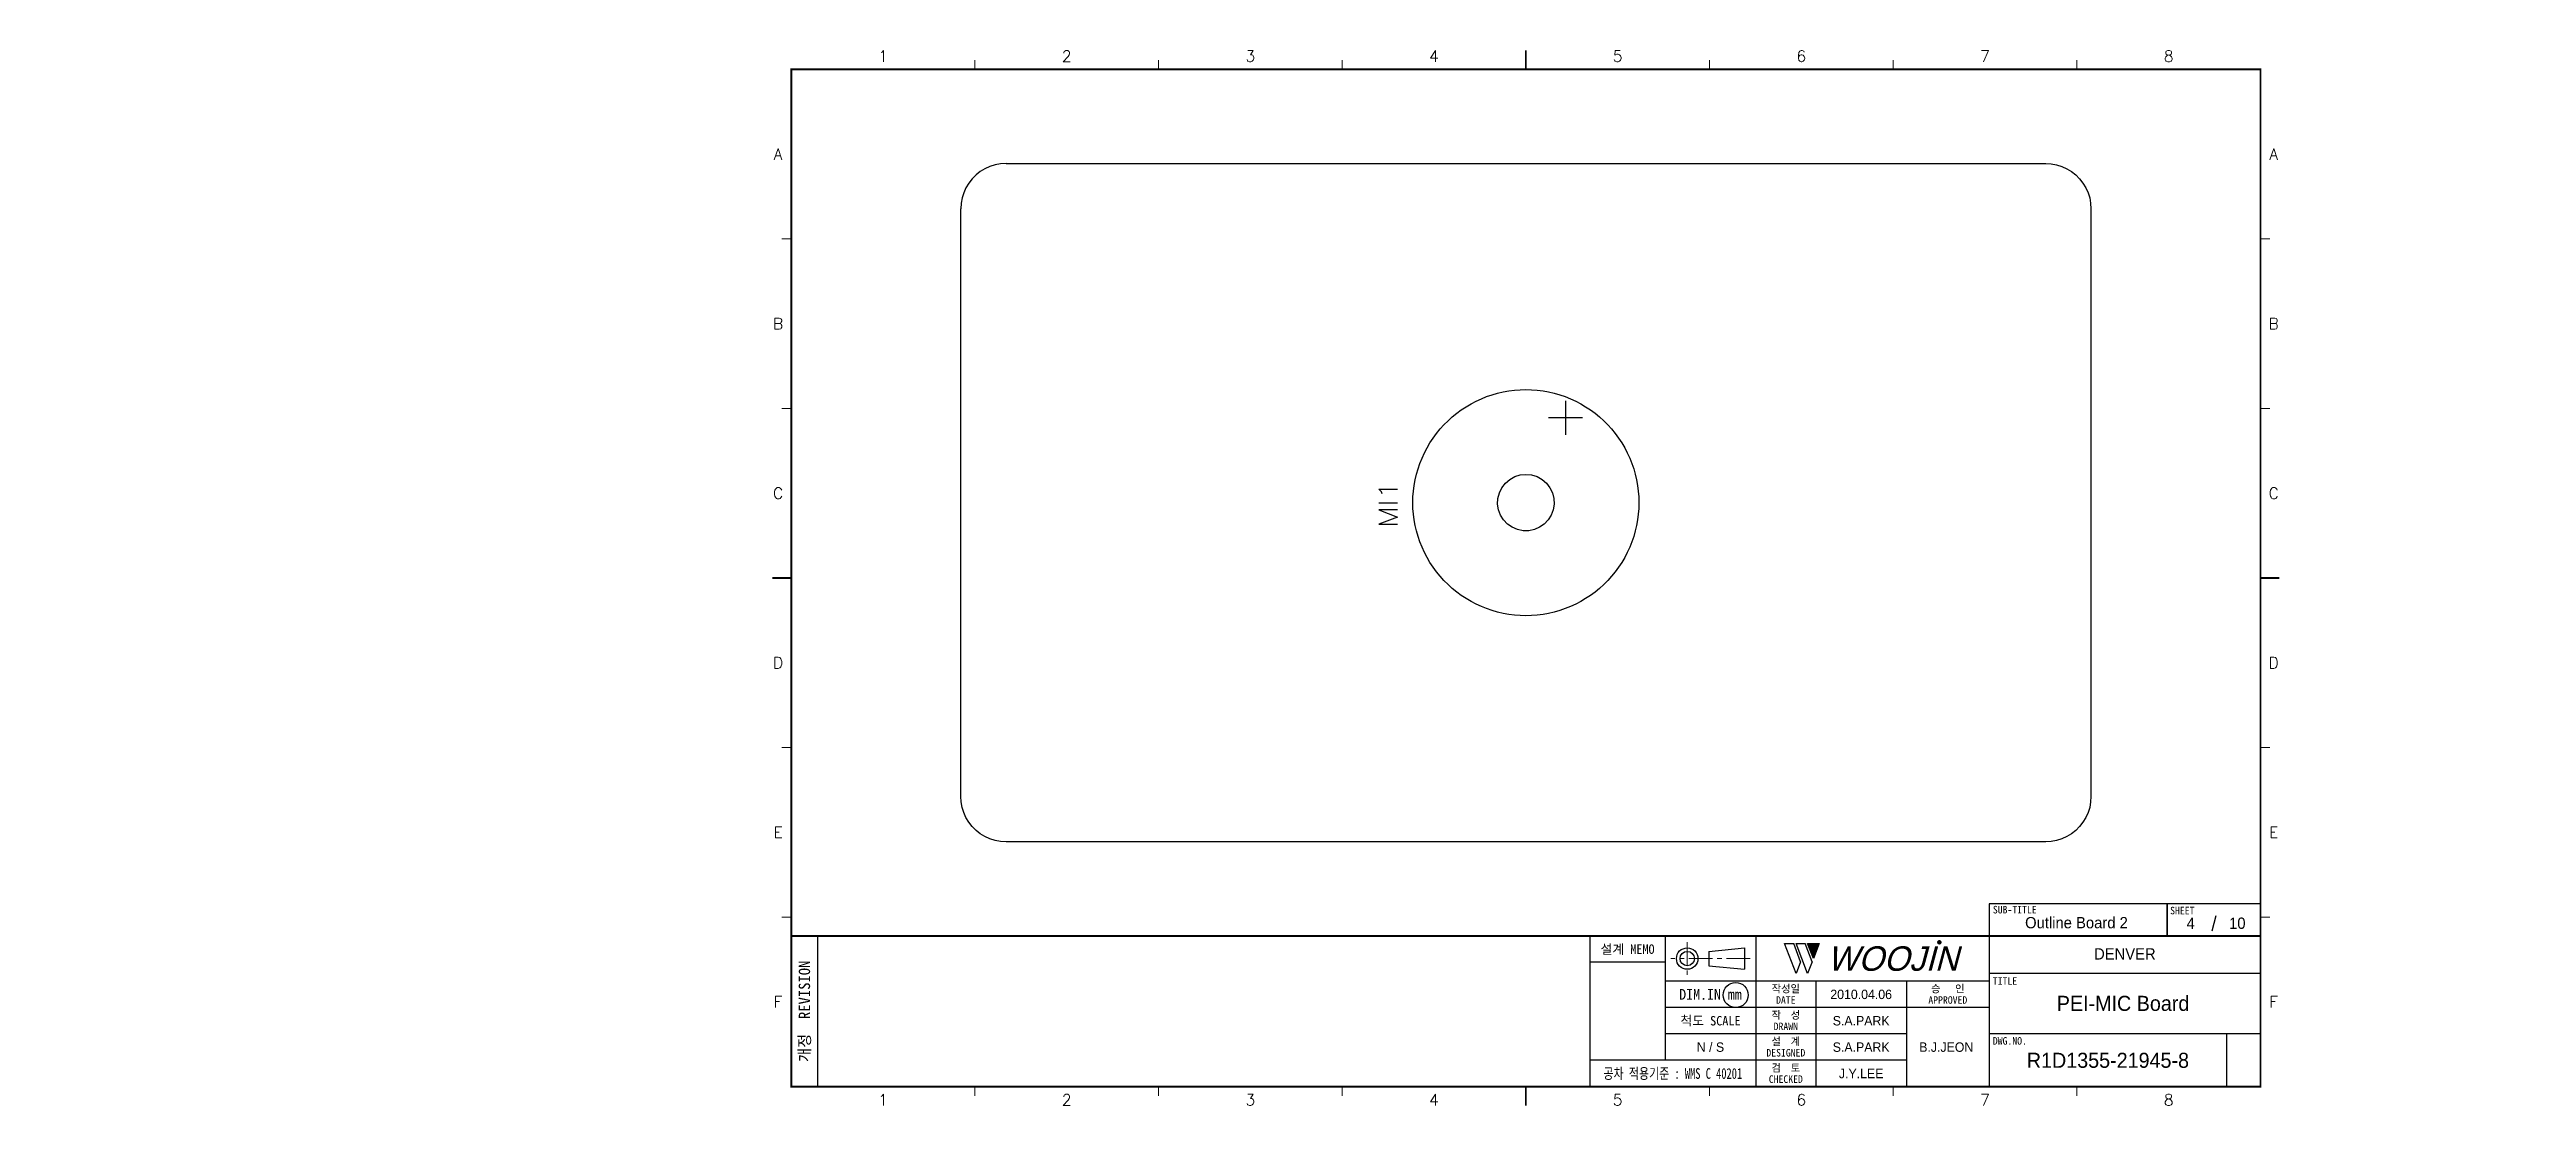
# Model space of a CAD drawing. Extents: x 295 to 953, y 10 to 290.
import ezdxf
from ezdxf.enums import TextEntityAlignment as Align

# ---------------------------------------------------------------- set-up
doc = ezdxf.new("R2010")
doc.units = 0
doc.header["$LTSCALE"] = 5
doc.header["$MEASUREMENT"] = 0
doc.linetypes.add('CENTER', pattern=[2, 1.25, -0.25, 0.25, -0.25])
doc.layers.get('0').update_dxf_attribs({"linetype": 'CONTINUOUS', "lineweight": 25})
for name, color, linetype, lineweight in [('2', 2, 'CENTER', 13), ('4', 4, 'CONTINUOUS', 18), ('6', 6, 'CONTINUOUS', 13)]:
    doc.layers.add(name, color=color, linetype=linetype, lineweight=lineweight)
for name, color, linetype in [('DV-PEI-A6_BSK', 2, 'CONTINUOUS'), ('SHEET', 3, 'CONTINUOUS'), ('문자', 4, 'CONTINUOUS'), ('테두리', 3, 'CONTINUOUS')]:
    doc.layers.add(name, color=color, linetype=linetype)
doc.styles.add('MARK', font='ARLRDBD.TTF')
doc.styles.get("Standard").update_dxf_attribs({"font": 'simplex.shx'})
doc.styles.add('굴림', font='')
doc.styles.add('굴림체', font='')
doc.styles.get('굴림').set_extended_font_data('Gulim')
doc.styles.get('굴림체').set_extended_font_data('GulimChe')

# ---------------------------------------------------------------- blocks, each defined once
blk = doc.blocks.new('B')
at = {"layer": '문자'}
blk.add_hatch(color=256, dxfattribs=at).paths.add_polyline_path([(13.79, 10), (15.31, 6), (16.84, 10)])
at = {"color": 4, "const_width": 0.6}
blk.add_lwpolyline([(48.46, 10.32, 1), (49.06, 10.32, 1)], format="xyb", close=True, dxfattribs=at)
at = {"layer": '문자'}
for p, q in [((10.73, 2), (7.68, 10)), ((7.68, 10), (10.09, 10)), ((11.94, 5.16), (10.09, 10)), ((10.73, 10), (13.15, 10)), ((13.79, 2), (10.73, 10)), ((14.99, 5.16), (13.15, 10)), ((13.79, 10), (16.84, 10)), ((15.31, 6), (13.79, 10)), ((16.84, 10), (15.31, 6)), ((11.94, 5.16), (10.73, 2)), ((14.99, 5.16), (13.79, 2))]:
    blk.add_line(p, q, dxfattribs=at)
at = {"layer": '문자', "style": 'MARK', "oblique": 15}
blk.add_text('WOOJIN', height=6.5, dxfattribs=at).set_placement((36.4, 6), align=Align.MIDDLE_CENTER)
blk = doc.blocks.new('C')
blk.add_line((15, 285), (15, 285))
at = {"layer": '2'}
for p, q in [((252.83, 53.35), (252.83, 44.65)), ((269.53, 49), (248.48, 49))]:
    blk.add_line(p, q, dxfattribs=at)
at = {"layer": 'SHEET'}
for p, q in [((393.14, 60.3), (392.07, 56.28)), ((22, 55), (22, 15)), ((227, 55), (227, 15)), ((247, 55), (247, 22)), ((271, 55), (271, 15)), ((271, 55), (271, 15)), ((333, 55), (333, 15)), ((247, 48), (227, 48)), ((333, 43), (247, 43)), ((287, 43), (287, 15)), ((311, 43), (311, 15)), ((405, 45), (333, 45)), ((333, 36), (247, 36)), ((311, 29), (247, 29)), ((405, 29), (333, 29)), ((396, 29), (396, 15)), ((311, 22), (227, 22))]:
    blk.add_line(p, q, dxfattribs=at)
at = {"layer": 'SHEET', "color": 4}
for p, q in [((258.53, 50.9), (268.03, 51.85)), ((258.53, 50.9), (258.53, 47.1)), ((258.53, 47.1), (268.03, 46.15)), ((268.03, 51.85), (268.03, 46.15))]:
    blk.add_line(p, q, dxfattribs=at)
at = {"layer": 'SHEET'}
for points in [[(333, 55), (380.19, 55), (380.19, 63.49), (333, 63.49)], [(380.19, 55), (405, 55), (405, 63.49), (380.19, 63.49)]]:
    blk.add_lwpolyline(points, close=True, dxfattribs=at)
at = {"layer": 'SHEET', "color": 4}
for radius in [2.85, 1.9]:
    blk.add_circle((252.83, 49), radius, dxfattribs=at)
at = {"layer": 'SHEET'}
blk.add_circle((265.7, 39.32), 3.32, dxfattribs=at)
at = {"layer": '테두리'}
blk.add_line((405, 285), (405, 15), dxfattribs=at)
for points, const_width in [([(210, 290), (210, 285)], 0.5), ([(15, 285), (15, 15), (405, 15), (405, 285), (15, 285)], 0.5), ([(63.75, 287.5), (63.75, 285)], 0.3), ([(112.5, 287.5), (112.5, 285)], 0.3), ([(161.25, 287.5), (161.25, 285)], 0.3), ([(258.75, 287.5), (258.75, 285)], 0.3), ([(307.5, 287.5), (307.5, 285)], 0.3), ([(356.25, 287.5), (356.25, 285)], 0.3), ([(12.5, 240), (15, 240)], 0.3), ([(407.5, 240), (405, 240)], 0.3), ([(12.5, 195), (15, 195)], 0.3), ([(407.5, 195), (405, 195)], 0.3), ([(10, 150), (15, 150)], 0.5), ([(410, 150), (405, 150)], 0.5), ([(12.5, 105), (15, 105)], 0.3), ([(407.5, 105), (405, 105)], 0.3), ([(12.5, 60), (15, 60)], 0.3), ([(407.5, 60), (405, 60)], 0.3), ([(15, 55), (405, 55)], 0.5), ([(63.75, 12.5), (63.75, 15)], 0.3), ([(112.5, 12.5), (112.5, 15)], 0.3), ([(161.25, 12.5), (161.25, 15)], 0.3), ([(210, 10), (210, 15)], 0.5), ([(258.75, 12.5), (258.75, 15)], 0.3), ([(307.5, 12.5), (307.5, 15)], 0.3), ([(356.25, 12.5), (356.25, 15)], 0.3)]:
    blk.add_lwpolyline(points, dxfattribs=dict(at, const_width=const_width))
blk.add_blockref('B', (271, 43))
at = {"layer": '문자'}
for s, p in [('1', (39.38, 288.5)), ('2', (88.12, 288.5)), ('3', (136.88, 288.5)), ('4', (185.62, 288.5)), ('5', (234.38, 288.5)), ('6', (283.12, 288.5)), ('7', (331.88, 288.5)), ('8', (380.62, 288.5)), ('A', (11.5, 262.5)), ('A', (408.5, 262.5)), ('B', (11.5, 217.5)), ('B', (408.5, 217.5)), ('C', (11.5, 172.5)), ('C', (408.5, 172.5)), ('D', (11.5, 127.5)), ('D', (408.5, 127.5)), ('E', (11.5, 82.5)), ('E', (408.5, 82.5)), ('F', (11.5, 37.5)), ('F', (408.5, 37.5)), ('1', (39.38, 11.5)), ('2', (88.12, 11.5)), ('3', (136.88, 11.5)), ('4', (185.62, 11.5)), ('5', (234.38, 11.5)), ('6', (283.12, 11.5)), ('7', (331.88, 11.5)), ('8', (380.62, 11.5))]:
    blk.add_text(s, height=3, dxfattribs=at).set_placement(p, align=Align.MIDDLE)
at = {"layer": '문자', "style": '굴림체'}
for s, height, p in [('SUB-TITLE', 2, (339.77, 61.98)), ('SHEET', 2, (384.24, 61.74)), ('설계 MEMO', 2.5, (237, 51.5)), ('DIM.IN mm', 2.85, (259, 39.5)), ('작성일', 2, (279, 41)), ('승   인', 2, (322, 41)), ('척도 SCALE', 2.5, (259, 32.5)), ('작  성', 2, (279, 34)), ('DATE', 2, (279, 38)), ('APPROVED', 2, (322, 38)), ('설  계', 2, (279, 27)), ('DRAWN', 2, (279, 31)), ('DESIGNED', 2, (279, 24)), ('검  토', 2, (279, 20)), ('CHECKED', 2, (279, 17))]:
    blk.add_text(s, height=height, dxfattribs=at).set_placement(p, align=Align.MIDDLE_CENTER)
blk.add_text('개정  REVISION', height=3, rotation=90, dxfattribs=at).set_placement((18.5, 35), align=Align.MIDDLE_CENTER)
for s, p in [('TITLE', (333.95, 42.05)), ('DWG.NO.', (333.95, 26.15))]:
    blk.add_text(s, height=2, dxfattribs=at).set_placement(p)
at = {"layer": '문자', "style": '굴림체', "width": 0.75}
blk.add_text('공차 적용기준 : WMS C 40201', height=2.85, dxfattribs=at).set_placement((249, 18.5), align=Align.MIDDLE_CENTER)

msp = doc.modelspace()

# ---------------------------------------------------------------- linework, layer by layer
msp.add_line((491.98, 15), (491.98, 15))
msp.add_line((491.98, 15), (491.98, 15))
at = {"layer": 'DV-PEI-A6_BSK', "color": 7}
for p, q in [((541.03, 256.98), (540, 255.96)), ((542.17, 257.88), (541.03, 256.98)), ((543.41, 258.63), (542.17, 257.88)), ((544.73, 259.22), (543.41, 258.63)), ((546.11, 259.66), (544.73, 259.22)), ((547.54, 259.92), (546.11, 259.66)), ((548.99, 260), (547.54, 259.92)), ((548.99, 260), (824.98, 260)), ((824.98, 260), (826.43, 259.92)), ((826.43, 259.92), (827.86, 259.66)), ((827.86, 259.66), (829.24, 259.22)), ((829.24, 259.22), (830.56, 258.63)), ((830.56, 258.63), (831.8, 257.88)), ((831.8, 257.88), (832.94, 256.98)), ((832.94, 256.98), (833.96, 255.96)), ((537.33, 250.89), (537.07, 249.45)), ((537.77, 252.26), (537.33, 250.89)), ((538.36, 253.58), (537.77, 252.26)), ((539.11, 254.82), (538.36, 253.58)), ((540, 255.96), (539.11, 254.82)), ((833.96, 255.96), (834.86, 254.82)), ((834.86, 254.82), (835.61, 253.58)), ((835.61, 253.58), (836.2, 252.26)), ((836.2, 252.26), (836.64, 250.89)), ((836.64, 250.89), (836.9, 249.45)), ((537.07, 249.45), (536.98, 248.01)), ((536.98, 92.01), (536.98, 248.01)), ((836.9, 249.45), (836.98, 248.01)), ((836.98, 248.01), (836.98, 92.01)), ((673.77, 196.94), (675.16, 197.58)), ((675.16, 197.58), (676.56, 198.14)), ((676.56, 198.14), (678.01, 198.63)), ((678.01, 198.63), (679.47, 199.05)), ((679.47, 199.05), (680.95, 199.39)), ((680.95, 199.39), (682.44, 199.66)), ((682.44, 199.66), (683.95, 199.85)), ((683.95, 199.85), (685.46, 199.97)), ((685.46, 199.97), (686.98, 200)), ((686.98, 200), (688.51, 199.97)), ((688.51, 199.97), (690.02, 199.85)), ((690.02, 199.85), (691.53, 199.66)), ((691.53, 199.66), (693.02, 199.39)), ((693.02, 199.39), (694.5, 199.05)), ((694.5, 199.05), (695.96, 198.63)), ((695.96, 198.63), (697.41, 198.14)), ((697.41, 198.14), (698.81, 197.58)), ((698.81, 197.58), (700.2, 196.94)), ((664.22, 189.55), (665.24, 190.67)), ((665.24, 190.67), (666.32, 191.75)), ((666.32, 191.75), (667.45, 192.78)), ((667.45, 192.78), (668.62, 193.74)), ((668.62, 193.74), (669.84, 194.64)), ((669.84, 194.64), (671.12, 195.47)), ((671.12, 195.47), (672.43, 196.24)), ((672.43, 196.24), (673.77, 196.94)), ((701.98, 192.5), (692.99, 192.5)), ((697.49, 197.01), (697.49, 188.01)), ((700.2, 196.94), (701.54, 196.24)), ((701.54, 196.24), (702.85, 195.47)), ((702.85, 195.47), (704.13, 194.64)), ((704.13, 194.64), (705.35, 193.74)), ((705.35, 193.74), (706.52, 192.78)), ((706.52, 192.78), (707.65, 191.75)), ((707.65, 191.75), (708.73, 190.67)), ((708.73, 190.67), (709.75, 189.55)), ((660.06, 183.22), (660.76, 184.56)), ((660.76, 184.56), (661.52, 185.87)), ((661.52, 185.87), (662.36, 187.15)), ((662.36, 187.15), (663.26, 188.37)), ((663.26, 188.37), (664.22, 189.55)), ((709.75, 189.55), (710.71, 188.37)), ((710.71, 188.37), (711.61, 187.15)), ((711.61, 187.15), (712.45, 185.87)), ((712.45, 185.87), (713.21, 184.56)), ((713.21, 184.56), (713.91, 183.22)), ((657.6, 176.04), (657.94, 177.52)), ((657.94, 177.52), (658.36, 178.98)), ((658.36, 178.98), (658.85, 180.43)), ((658.85, 180.43), (659.42, 181.83)), ((659.42, 181.83), (660.06, 183.22)), ((713.91, 183.22), (714.55, 181.83)), ((714.55, 181.83), (715.12, 180.43)), ((715.12, 180.43), (715.61, 178.98)), ((715.61, 178.98), (716.03, 177.52)), ((716.03, 177.52), (716.37, 176.04)), ((648.63, 172.83), (647.91, 173.54)), ((647.91, 173.54), (652.91, 173.54)), ((648.87, 172.35), (648.63, 172.83)), ((656.98, 170.01), (657.02, 171.53)), ((657.02, 171.53), (657.14, 173.04)), ((657.14, 173.04), (657.33, 174.55)), ((657.33, 174.55), (657.6, 176.04)), ((679.49, 169.63), (679.58, 171.14)), ((679.58, 171.14), (679.94, 172.61)), ((679.94, 172.61), (680.61, 173.97)), ((680.61, 173.97), (681.54, 175.17)), ((681.54, 175.17), (682.7, 176.16)), ((682.7, 176.16), (684.03, 176.9)), ((684.03, 176.9), (685.48, 177.35)), ((685.48, 177.35), (686.98, 177.51)), ((686.98, 177.51), (688.49, 177.35)), ((688.49, 177.35), (689.94, 176.9)), ((689.94, 176.9), (691.27, 176.16)), ((691.27, 176.16), (692.43, 175.17)), ((692.43, 175.17), (693.36, 173.97)), ((693.36, 173.97), (694.01, 172.61)), ((694.01, 172.61), (694.39, 171.14)), ((694.39, 171.14), (694.47, 169.63)), ((716.37, 176.04), (716.64, 174.55)), ((716.64, 174.55), (716.82, 173.04)), ((716.82, 173.04), (716.95, 171.53)), ((716.95, 171.53), (716.98, 170.01)), ((647.91, 169.98), (652.91, 169.98)), ((652.91, 168.07), (647.91, 168.07)), ((647.91, 168.07), (652.91, 166.17)), ((652.91, 166.17), (647.91, 164.26)), ((657.02, 168.48), (656.98, 170.01)), ((657.14, 166.97), (657.02, 168.48)), ((657.33, 165.47), (657.14, 166.97)), ((657.6, 163.97), (657.33, 165.47)), ((679.73, 168.13), (679.49, 169.63)), ((680.25, 166.7), (679.73, 168.13)), ((681.06, 165.42), (680.25, 166.7)), ((682.09, 164.32), (681.06, 165.42)), ((692.91, 165.42), (691.88, 164.32)), ((693.72, 166.7), (692.91, 165.42)), ((694.24, 168.13), (693.72, 166.7)), ((694.47, 169.63), (694.24, 168.13)), ((716.64, 165.47), (716.37, 163.97)), ((716.82, 166.97), (716.64, 165.47)), ((716.95, 168.48), (716.82, 166.97)), ((716.98, 170.01), (716.95, 168.48)), ((647.91, 164.26), (652.91, 164.26)), ((657.94, 162.49), (657.6, 163.97)), ((658.36, 161.03), (657.94, 162.49)), ((658.85, 159.58), (658.36, 161.03)), ((659.42, 158.18), (658.85, 159.58)), ((660.06, 156.79), (659.42, 158.18)), ((683.34, 163.45), (682.09, 164.32)), ((684.74, 162.84), (683.34, 163.45)), ((686.22, 162.54), (684.74, 162.84)), ((687.75, 162.54), (686.22, 162.54)), ((689.23, 162.84), (687.75, 162.54)), ((690.63, 163.45), (689.23, 162.84)), ((691.88, 164.32), (690.63, 163.45)), ((714.55, 158.18), (713.91, 156.79)), ((715.12, 159.58), (714.55, 158.18)), ((715.61, 161.03), (715.12, 159.58)), ((716.03, 162.49), (715.61, 161.03)), ((716.37, 163.97), (716.03, 162.49)), ((660.76, 155.45), (660.06, 156.79)), ((661.52, 154.14), (660.76, 155.45)), ((662.36, 152.86), (661.52, 154.14)), ((663.26, 151.64), (662.36, 152.86)), ((664.22, 150.47), (663.26, 151.64)), ((710.71, 151.64), (709.75, 150.47)), ((711.61, 152.86), (710.71, 151.64)), ((712.45, 154.14), (711.61, 152.86)), ((713.21, 155.45), (712.45, 154.14)), ((713.91, 156.79), (713.21, 155.45)), ((665.24, 149.34), (664.22, 150.47)), ((666.32, 148.26), (665.24, 149.34)), ((667.45, 147.24), (666.32, 148.26)), ((668.62, 146.28), (667.45, 147.24)), ((669.84, 145.38), (668.62, 146.28)), ((671.12, 144.54), (669.84, 145.38)), ((704.13, 145.38), (702.85, 144.54)), ((705.35, 146.28), (704.13, 145.38)), ((706.52, 147.24), (705.35, 146.28)), ((707.65, 148.26), (706.52, 147.24)), ((708.73, 149.34), (707.65, 148.26)), ((709.75, 150.47), (708.73, 149.34)), ((672.43, 143.78), (671.12, 144.54)), ((673.77, 143.08), (672.43, 143.78)), ((675.16, 142.44), (673.77, 143.08)), ((676.56, 141.87), (675.16, 142.44)), ((678.01, 141.39), (676.56, 141.87)), ((679.47, 140.96), (678.01, 141.39)), ((680.95, 140.62), (679.47, 140.96)), ((682.44, 140.35), (680.95, 140.62)), ((683.95, 140.17), (682.44, 140.35)), ((685.46, 140.05), (683.95, 140.17)), ((686.98, 140), (685.46, 140.05)), ((688.51, 140.05), (686.98, 140)), ((690.02, 140.17), (688.51, 140.05)), ((691.53, 140.35), (690.02, 140.17)), ((693.02, 140.62), (691.53, 140.35)), ((694.5, 140.96), (693.02, 140.62)), ((695.96, 141.39), (694.5, 140.96)), ((697.41, 141.87), (695.96, 141.39)), ((698.81, 142.44), (697.41, 141.87)), ((700.2, 143.08), (698.81, 142.44)), ((701.54, 143.78), (700.2, 143.08)), ((702.85, 144.54), (701.54, 143.78)), ((537.07, 90.56), (536.98, 92.01)), ((537.33, 89.13), (537.07, 90.56)), ((537.77, 87.76), (537.33, 89.13)), ((538.36, 86.43), (537.77, 87.76)), ((539.11, 85.2), (538.36, 86.43)), ((835.61, 86.43), (834.86, 85.2)), ((836.2, 87.76), (835.61, 86.43)), ((836.64, 89.13), (836.2, 87.76)), ((836.9, 90.56), (836.64, 89.13)), ((836.98, 92.01), (836.9, 90.56)), ((540, 84.05), (539.11, 85.2)), ((541.03, 83.02), (540, 84.05)), ((542.17, 82.13), (541.03, 83.02)), ((543.41, 81.39), (542.17, 82.13)), ((544.73, 80.79), (543.41, 81.39)), ((546.11, 80.35), (544.73, 80.79)), ((547.54, 80.09), (546.11, 80.35)), ((548.99, 80), (547.54, 80.09)), ((824.98, 80), (548.99, 80)), ((826.43, 80.09), (824.98, 80)), ((827.86, 80.35), (826.43, 80.09)), ((829.24, 80.79), (827.86, 80.35)), ((830.56, 81.39), (829.24, 80.79)), ((831.8, 82.13), (830.56, 81.39)), ((832.94, 83.02), (831.8, 82.13)), ((833.96, 84.05), (832.94, 83.02)), ((834.86, 85.2), (833.96, 84.05))]:
    msp.add_line(p, q, dxfattribs=at)

# ---------------------------------------------------------------- block references
msp.add_blockref('C', (476.98, 0))

# ---------------------------------------------------------------- texts
at = {"color": 4, "style": '굴림'}
for s, p in [('2010.04.06', (775.98, 39.5)), ('S.A.PARK', (775.98, 32.5)), ('S.A.PARK', (775.98, 25.5)), ('B.J.JEON', (798.57, 25.5)), ('J.Y.LEE', (775.98, 18.5))]:
    msp.add_text(s, height=2.5, dxfattribs=at).set_placement(p, align=Align.MIDDLE_CENTER)
at = {"layer": '4', "style": '굴림'}
for s, p in [('Outline Board 2', (833.13, 58.53)), ('4', (863.44, 58.33)), ('10', (875.83, 58.38)), ('DENVER', (845.98, 50.24))]:
    msp.add_text(s, height=3, dxfattribs=at).set_placement(p, align=Align.MIDDLE_CENTER)
at = {"layer": '6', "char_height": 3.5278, "width": 39.2183, "attachment_point": 4}
for insert in [(295.11, 181.28), (295.11, 173.63)]:
    msp.add_mtext('{\\f굴림|b0|i0|c129;\\C7;', dxfattribs=dict(at, insert=insert))
at = {"layer": '6', "color": 4, "char_height": 3, "attachment_point": 4, "style": '굴림체'}
for insert, width in [((905.28, 137.42), 36.962), ((952.58, 106.26), 52.2944), ((952.58, 102.14), 52.2944), ((573.67, 73.54), 36.962)]:
    msp.add_mtext('{\\f굴림|b0|i0|c129;\\C7;', dxfattribs=dict(at, insert=insert, width=width))
at = {"layer": '문자', "style": '굴림'}
for s, height, p in [('PEI-MIC Board', 4, (845.5, 37.11)), ('N / S', 2.5, (735.98, 25.5)), ('R1D1355-21945-8', 4, (841.48, 22))]:
    msp.add_text(s, height=height, dxfattribs=at).set_placement(p, align=Align.MIDDLE_CENTER)

doc.saveas('drawing.dxf')
